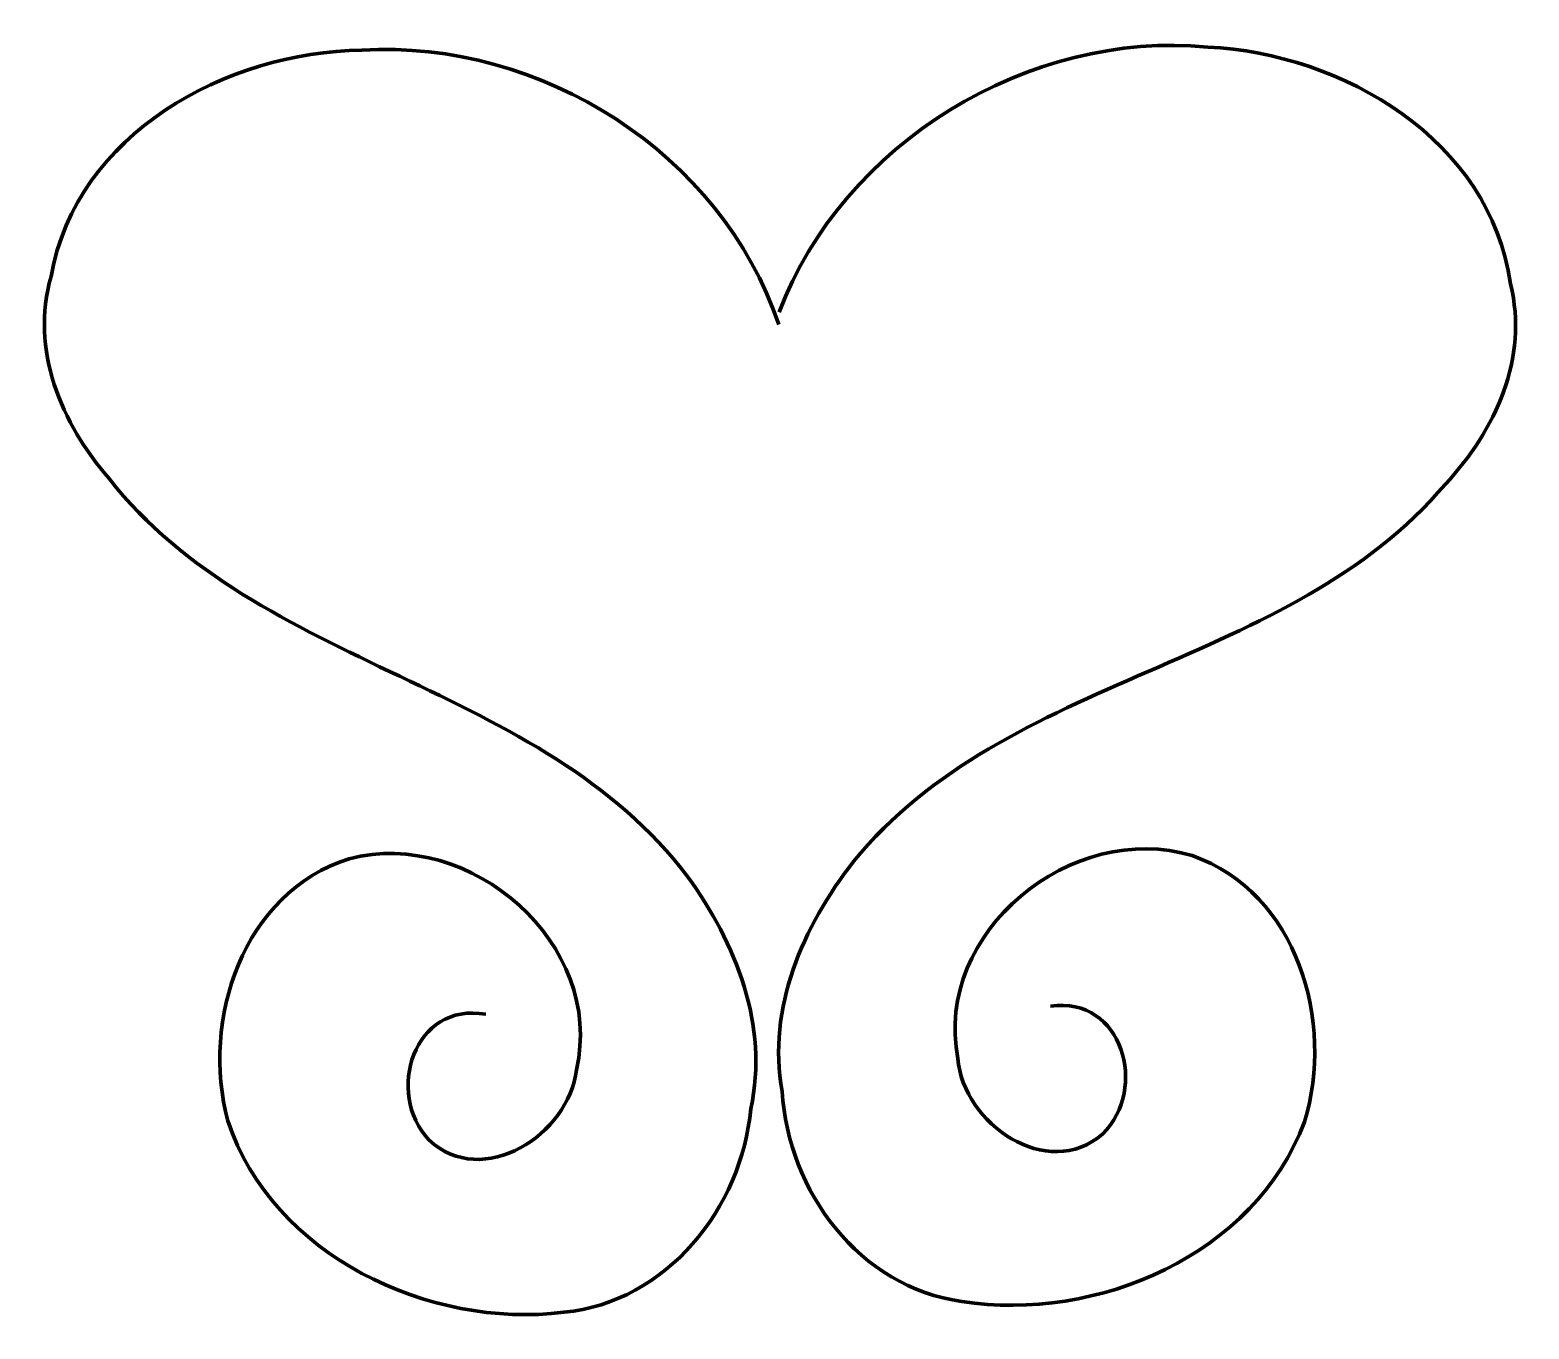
# Model space of a CAD drawing. Header units: centimetres. Extents: x -4.34 to 4.34, y -3.76 to 3.76.
import ezdxf

# ---------------------------------------------------------------- set-up
doc = ezdxf.new("R2010")
doc.units = ezdxf.units.CM
doc.header["$MEASUREMENT"] = 0
doc.layers.add('Layer 1', color=7, linetype='Continuous')

msp = doc.modelspace()

# ---------------------------------------------------------------- linework, layer by layer
at = {"layer": 'Layer 1', "lineweight": 200}
for points in [[(-0.00567, 2.1282), (0.36386, 3.10789), (1.44184, 3.76239), (2.47632, 3.66336), (2.47632, 3.66336), (3.26061, 3.62605), (4.11131, 3.12543), (4.22863, 2.29249), (4.22863, 2.29249), (4.33605, 1.86459), (4.13978, 1.443), (3.85214, 1.1341), (3.85214, 1.1341), (2.94365, 0.05995), (1.31386, 0.04415), (0.42558, -1.05133), (0.42558, -1.05133), (0.13281, -1.42537), (-0.07627, -1.89815), (0.01296, -2.3812), (0.01296, -2.3812), (0.04578, -2.95806), (0.45918, -3.51656), (1.05294, -3.59645), (1.05294, -3.59645), (1.83083, -3.72044), (2.75185, -3.32676), (3.03559, -2.55725), (3.03559, -2.55725), (3.21398, -1.97978), (2.99559, -1.2314), (2.3868, -1.01643), (2.3868, -1.01643), (1.6922, -0.80819), (0.88702, -1.45764), (1.02959, -2.19078), (1.02959, -2.19078), (1.05943, -2.56746), (1.54849, -2.90649), (1.86871, -2.6267), (1.86871, -2.6267), (2.13357, -2.36452), (1.98395, -1.82776), (1.56542, -1.88825)], [(-0.0072, 2.05801), (-0.34242, 3.04997), (-1.38338, 3.70827), (-2.42067, 3.64529), (-2.42067, 3.64529), (-3.20579, 3.6353), (-4.07339, 3.16458), (-4.21963, 2.33623), (-4.21963, 2.33623), (-4.34188, 1.91233), (-4.16039, 1.48416), (-3.88367, 1.16544), (-3.88367, 1.16544), (-3.01311, 0.06033), (-1.38486, -0.01218), (-0.53524, -1.1379), (-0.53524, -1.1379), (-0.25566, -1.5219), (-0.06316, -2.00167), (-0.16914, -2.48132), (-0.16914, -2.48132), (-0.22202, -3.05669), (-0.6546, -3.60046), (-1.25077, -3.65964), (-1.25077, -3.65964), (-2.03251, -3.75649), (-2.93926, -3.331), (-3.19605, -2.55208), (-3.19605, -2.55208), (-3.35424, -1.96875), (-3.10994, -1.22843), (-2.49403, -1.03476), (-2.49403, -1.03476), (-1.7926, -0.85082), (-1.01051, -1.52789), (-1.1785, -2.25562), (-1.1785, -2.25562), (-1.22143, -2.63104), (-1.72199, -2.95284), (-2.03228, -2.66208), (-2.03228, -2.66208), (-2.28786, -2.39084), (-2.11965, -1.85962), (-1.70348, -1.93463)]]:
    msp.add_open_spline(points, degree=3, knots=[0, 0, 0, 0, 0.0833333, 0.0833333, 0.0833333, 0.0833333, 0.1666667, 0.1666667, 0.1666667, 0.1666667, 0.25, 0.25, 0.25, 0.25, 0.3333333, 0.3333333, 0.3333333, 0.3333333, 0.4166667, 0.4166667, 0.4166667, 0.4166667, 0.5, 0.5, 0.5, 0.5, 0.5833333, 0.5833333, 0.5833333, 0.5833333, 0.6666667, 0.6666667, 0.6666667, 0.6666667, 0.75, 0.75, 0.75, 0.75, 0.8333333, 0.8333333, 0.8333333, 0.8333333, 1, 1, 1, 1], dxfattribs=at)

doc.saveas('drawing.dxf')
